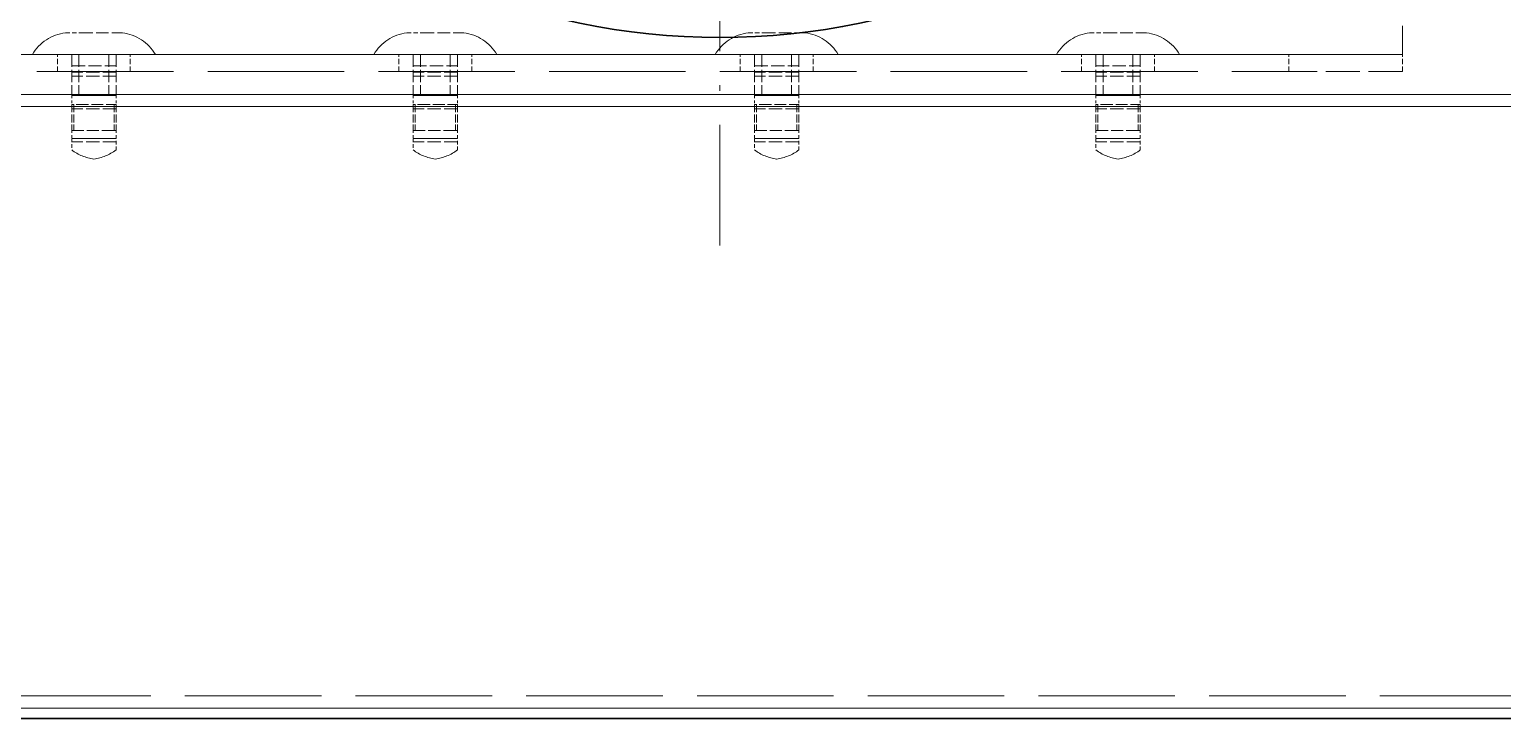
# Model space of a CAD drawing. Extents: x 23 to 587, y 4 to 413.
# Drawn here: x 282.1 to 346.8, y 147.7 to 178 of the extents above; entities that cross this region are included whole.
import ezdxf

# ---------------------------------------------------------------- set-up
doc = ezdxf.new("R2010")
doc.units = 0
doc.linetypes.add('DASHDOT', pattern=[18.5, 12, -3, 0.5, -3])
doc.linetypes.add('DASHED', pattern=[15, 12, -3])
doc.layers.get('0').update_dxf_attribs({"lineweight": 13})

# ---------------------------------------------------------------- blocks, each defined once
blk = doc.blocks.new('BLOCK350')
at = {"color": 7, "linetype": 'DASHDOT', "lineweight": 13}
blk.add_line((414.39, 232.7), (414.39, 74.1), dxfattribs=at)
blk = doc.blocks.new('BLOCK372')
at = {"color": 7, "linetype": 'DASHED', "lineweight": 13, "ltscale": 0.2525}
blk.add_line((474.39, 101), (474.39, 90.9), dxfattribs=at)
at = {"color": 7, "linetype": 'DASHED', "lineweight": 13, "ltscale": 0.032536}
for p, q in [((356.89, 92.8), (358.19, 92.8)), ((386.89, 92.8), (388.19, 92.8)), ((416.89, 92.8), (418.19, 92.8)), ((446.89, 92.8), (448.19, 92.8))]:
    blk.add_line(p, q, dxfattribs=at)
at = {"color": 7, "linetype": 'DASHED', "lineweight": 13, "ltscale": 0.092464}
for p, q in [((358.19, 92.8), (361.89, 92.8)), ((388.19, 92.8), (391.89, 92.8)), ((418.19, 92.8), (421.89, 92.8)), ((448.19, 92.8), (451.89, 92.8))]:
    blk.add_line(p, q, dxfattribs=at)
at = {"color": 7, "linetype": 'DASHED', "lineweight": 13}
for p, q in [((14.39, 90.9), (474.39, 90.9)), ((464.39, 90.9), (294.39, 90.9)), ((294.39, 89.4), (464.39, 89.4)), ((-65.61, 87.39), (556.39, 87.39)), ((-67.61, 34.5), (556.39, 34.5))]:
    blk.add_line(p, q, dxfattribs=at)
at = {"color": 7, "linetype": 'DASHED', "lineweight": 13, "ltscale": 0.070278}
for p, q in [((353.99, 90.9), (356.8, 90.9)), ((383.99, 90.9), (386.8, 90.9)), ((413.99, 90.9), (416.8, 90.9)), ((443.99, 90.9), (446.8, 90.9))]:
    blk.add_line(p, q, dxfattribs=at)
at = {"color": 7, "linetype": 'DASHED', "lineweight": 13, "ltscale": 0.0375}
for p, q in [((356.19, 89.4), (356.19, 90.9)), ((362.59, 89.4), (362.59, 90.9)), ((386.19, 89.4), (386.19, 90.9)), ((392.59, 89.4), (392.59, 90.9)), ((416.19, 89.4), (416.19, 90.9)), ((422.59, 89.4), (422.59, 90.9)), ((446.19, 89.4), (446.19, 90.9)), ((452.59, 89.4), (452.59, 90.9)), ((464.39, 89.4), (464.39, 90.9)), ((474.39, 89.4), (474.39, 90.9))]:
    blk.add_line(p, q, dxfattribs=at)
at = {"color": 7, "linetype": 'DASHED', "lineweight": 13, "ltscale": 0.015972}
for p, q in [((356.8, 90.9), (357.44, 90.9)), ((386.8, 90.9), (387.44, 90.9)), ((416.8, 90.9), (417.44, 90.9)), ((446.8, 90.9), (447.44, 90.9))]:
    blk.add_line(p, q, dxfattribs=at)
at = {"color": 7, "linetype": 'DASHED', "lineweight": 13, "ltscale": 0.0975}
for p, q in [((357.44, 90.9), (361.34, 90.9)), ((387.44, 90.9), (391.34, 90.9)), ((417.44, 90.9), (421.34, 90.9)), ((447.44, 90.9), (451.34, 90.9)), ((357.44, 89.9), (361.34, 89.9)), ((361.34, 89.33), (357.44, 89.33)), ((387.44, 89.9), (391.34, 89.9)), ((391.34, 89.33), (387.44, 89.33)), ((417.44, 89.9), (421.34, 89.9)), ((421.34, 89.33), (417.44, 89.33)), ((447.44, 89.9), (451.34, 89.9)), ((451.34, 89.33), (447.44, 89.33)), ((361.34, 89), (357.44, 89)), ((391.34, 89), (387.44, 89)), ((421.34, 89), (417.44, 89)), ((451.34, 89), (447.44, 89)), ((361.34, 87.3), (357.44, 87.3)), ((361.34, 87.3), (357.44, 87.3)), ((391.34, 87.3), (387.44, 87.3)), ((391.34, 87.3), (387.44, 87.3)), ((421.34, 87.3), (417.44, 87.3)), ((421.34, 87.3), (417.44, 87.3)), ((451.34, 87.3), (447.44, 87.3)), ((451.34, 87.3), (447.44, 87.3)), ((361.34, 86.11), (357.44, 86.11)), ((391.34, 86.11), (387.44, 86.11)), ((421.34, 86.11), (417.44, 86.11)), ((451.34, 86.11), (447.44, 86.11)), ((361.34, 83.21), (357.44, 83.21)), ((391.34, 83.21), (387.44, 83.21)), ((421.34, 83.21), (417.44, 83.21)), ((451.34, 83.21), (447.44, 83.21))]:
    blk.add_line(p, q, dxfattribs=at)
at = {"color": 7, "linetype": 'DASHED', "lineweight": 13, "ltscale": 0.09}
for p, q in [((357.44, 90.9), (357.44, 87.3)), ((358.08, 90.9), (358.08, 87.3)), ((360.7, 90.9), (360.7, 87.3)), ((361.34, 90.9), (361.34, 87.3)), ((387.44, 90.9), (387.44, 87.3)), ((388.08, 90.9), (388.08, 87.3)), ((390.7, 90.9), (390.7, 87.3)), ((391.34, 90.9), (391.34, 87.3)), ((417.44, 90.9), (417.44, 87.3)), ((418.08, 90.9), (418.08, 87.3)), ((420.7, 90.9), (420.7, 87.3)), ((421.34, 90.9), (421.34, 87.3)), ((447.44, 90.9), (447.44, 87.3)), ((448.08, 90.9), (448.08, 87.3)), ((450.7, 90.9), (450.7, 87.3)), ((451.34, 90.9), (451.34, 87.3))]:
    blk.add_line(p, q, dxfattribs=at)
at = {"color": 7, "linetype": 'DASHED', "lineweight": 13, "ltscale": 0.08625}
for p, q in [((361.34, 90.9), (364.79, 90.9)), ((391.34, 90.9), (394.79, 90.9)), ((421.34, 90.9), (424.79, 90.9)), ((451.34, 90.9), (454.79, 90.9))]:
    blk.add_line(p, q, dxfattribs=at)
at = {"color": 7, "linetype": 'DASHED', "lineweight": 13, "ltscale": 0.25}
for p, q in [((474.39, 90.9), (464.39, 90.9)), ((474.39, 89.4), (464.39, 89.4))]:
    blk.add_line(p, q, dxfattribs=at)
at = {"color": 7, "lineweight": 13}
for p, q in [((-65.61, 87.39), (554.39, 87.39)), ((-65.61, 86.31), (554.39, 86.31)), ((-67.61, 33.42), (556.39, 33.42))]:
    blk.add_line(p, q, dxfattribs=at)
at = {"color": 7, "linetype": 'DASHED', "lineweight": 13, "ltscale": 0.02}
for p, q in [((357.44, 87.3), (357.44, 86.5)), ((361.34, 87.3), (361.34, 86.5)), ((387.44, 87.3), (387.44, 86.5)), ((391.34, 87.3), (391.34, 86.5)), ((417.44, 87.3), (417.44, 86.5)), ((421.34, 87.3), (421.34, 86.5)), ((447.44, 87.3), (447.44, 86.5)), ((451.34, 87.3), (451.34, 86.5))]:
    blk.add_line(p, q, dxfattribs=at)
at = {"color": 7, "linetype": 'DASHED', "lineweight": 13, "ltscale": 0.011595}
for p, q in [((357.44, 87.3), (357.9, 87.3)), ((387.44, 87.3), (387.9, 87.3)), ((417.44, 87.3), (417.9, 87.3)), ((447.44, 87.3), (447.9, 87.3)), ((357.44, 86.5), (357.9, 86.5)), ((387.44, 86.5), (387.9, 86.5)), ((417.44, 86.5), (417.9, 86.5)), ((447.44, 86.5), (447.9, 86.5))]:
    blk.add_line(p, q, dxfattribs=at)
at = {"color": 7, "linetype": 'DASHED', "lineweight": 13, "ltscale": 0.085905}
for p, q in [((357.9, 87.3), (361.34, 87.3)), ((387.9, 87.3), (391.34, 87.3)), ((417.9, 87.3), (421.34, 87.3)), ((447.9, 87.3), (451.34, 87.3)), ((357.9, 86.5), (361.34, 86.5)), ((387.9, 86.5), (391.34, 86.5)), ((417.9, 86.5), (421.34, 86.5)), ((447.9, 86.5), (451.34, 86.5))]:
    blk.add_line(p, q, dxfattribs=at)
at = {"color": 7, "linetype": 'DASHED', "lineweight": 13, "ltscale": 0.05714}
for p, q in [((357.44, 86.5), (357.44, 84.21)), ((357.62, 86.5), (357.62, 84.21)), ((361.16, 86.5), (361.16, 84.21)), ((361.34, 86.5), (361.34, 84.21)), ((387.44, 86.5), (387.44, 84.21)), ((387.62, 86.5), (387.62, 84.21)), ((391.16, 86.5), (391.16, 84.21)), ((391.34, 86.5), (391.34, 84.21)), ((417.44, 86.5), (417.44, 84.21)), ((417.62, 86.5), (417.62, 84.21)), ((421.16, 86.5), (421.16, 84.21)), ((421.34, 86.5), (421.34, 84.21)), ((447.44, 86.5), (447.44, 84.21)), ((447.62, 86.5), (447.62, 84.21)), ((451.16, 86.5), (451.16, 84.21)), ((451.34, 86.5), (451.34, 84.21))]:
    blk.add_line(p, q, dxfattribs=at)
at = {"color": 7, "linetype": 'DASHED', "lineweight": 13, "ltscale": 0.01786}
for p, q in [((357.44, 84.21), (357.44, 83.5)), ((361.34, 84.21), (361.34, 83.5)), ((387.44, 84.21), (387.44, 83.5)), ((391.34, 84.21), (391.34, 83.5)), ((417.44, 84.21), (417.44, 83.5)), ((421.34, 84.21), (421.34, 83.5)), ((447.44, 84.21), (447.44, 83.5)), ((451.34, 84.21), (451.34, 83.5))]:
    blk.add_line(p, q, dxfattribs=at)
at = {"color": 7, "linetype": 'DASHED', "lineweight": 13, "ltscale": 0.004591}
for p, q in [((357.44, 84.21), (357.62, 84.21)), ((361.16, 84.21), (361.34, 84.21)), ((387.44, 84.21), (387.62, 84.21)), ((391.16, 84.21), (391.34, 84.21)), ((417.44, 84.21), (417.62, 84.21)), ((421.16, 84.21), (421.34, 84.21)), ((447.44, 84.21), (447.62, 84.21)), ((451.16, 84.21), (451.34, 84.21))]:
    blk.add_line(p, q, dxfattribs=at)
at = {"color": 7, "linetype": 'DASHED', "lineweight": 13, "ltscale": 0.088318}
for p, q in [((361.16, 84.21), (357.62, 84.21)), ((391.16, 84.21), (387.62, 84.21)), ((421.16, 84.21), (417.62, 84.21)), ((451.16, 84.21), (447.62, 84.21))]:
    blk.add_line(p, q, dxfattribs=at)
at = {"color": 7, "linetype": 'DASHED', "lineweight": 13, "ltscale": 0.013992}
for p, q in [((357.44, 83.5), (358, 83.5)), ((360.78, 83.5), (361.34, 83.5)), ((387.44, 83.5), (388, 83.5)), ((390.78, 83.5), (391.34, 83.5)), ((417.44, 83.5), (418, 83.5)), ((420.78, 83.5), (421.34, 83.5)), ((447.44, 83.5), (448, 83.5)), ((450.78, 83.5), (451.34, 83.5))]:
    blk.add_line(p, q, dxfattribs=at)
at = {"color": 7, "linetype": 'DASHED', "lineweight": 13, "ltscale": 0.083508}
for p, q in [((357.44, 83.5), (360.78, 83.5)), ((358, 83.5), (361.34, 83.5)), ((387.44, 83.5), (390.78, 83.5)), ((388, 83.5), (391.34, 83.5)), ((417.44, 83.5), (420.78, 83.5)), ((418, 83.5), (421.34, 83.5)), ((447.44, 83.5), (450.78, 83.5)), ((448, 83.5), (451.34, 83.5))]:
    blk.add_line(p, q, dxfattribs=at)
at = {"color": 7, "linetype": 'DASHED', "lineweight": 13, "ltscale": 0.025145}
for p, q in [((357.44, 83.5), (357.44, 82.49)), ((361.34, 82.49), (361.34, 83.5)), ((387.44, 83.5), (387.44, 82.49)), ((391.34, 82.49), (391.34, 83.5)), ((417.44, 83.5), (417.44, 82.49)), ((421.34, 82.49), (421.34, 83.5)), ((447.44, 83.5), (447.44, 82.49)), ((451.34, 82.49), (451.34, 83.5))]:
    blk.add_line(p, q, dxfattribs=at)
at = {"color": 7, "lineweight": 35}
blk.add_line((-67.61, 32.5), (556.39, 32.5), dxfattribs=at)
blk.add_circle((414.39, 153.4), 61, dxfattribs=at)
at = {"color": 7, "linetype": 'DASHED', "lineweight": 13}
for centre, radius, start, end in [((357.36, 88.92), 3.91, 96.896, 149.5674), ((361.42, 88.92), 3.91, 30.4326, 83.104), ((387.36, 88.92), 3.91, 96.896, 149.5674), ((391.42, 88.92), 3.91, 30.4326, 83.104), ((417.36, 88.92), 3.91, 96.896, 149.5674), ((421.42, 88.92), 3.91, 30.4326, 83.104), ((447.36, 88.92), 3.91, 96.896, 149.5674), ((451.42, 88.92), 3.91, 30.4326, 83.104), ((359.92, 85.79), 4.12, 233.0333, 262.6453), ((358.86, 85.79), 4.12, 277.3547, 306.9667), ((389.92, 85.79), 4.12, 233.0333, 262.6453), ((388.86, 85.79), 4.12, 277.3547, 306.9667), ((419.92, 85.79), 4.12, 233.0333, 262.6453), ((418.86, 85.79), 4.12, 277.3547, 306.9667), ((449.92, 85.79), 4.12, 233.0333, 262.6453), ((448.86, 85.79), 4.12, 277.3547, 306.9667)]:
    blk.add_arc(centre, radius, start, end, dxfattribs=at)

msp = doc.modelspace()

# ---------------------------------------------------------------- block references
at = {"lineweight": 0, "xscale": 0.5, "yscale": 0.5, "zscale": 0.5}
for name in ['BLOCK350', 'BLOCK372']:
    msp.add_blockref(name, (105.216, 131.474), dxfattribs=at)

doc.saveas('drawing.dxf')
